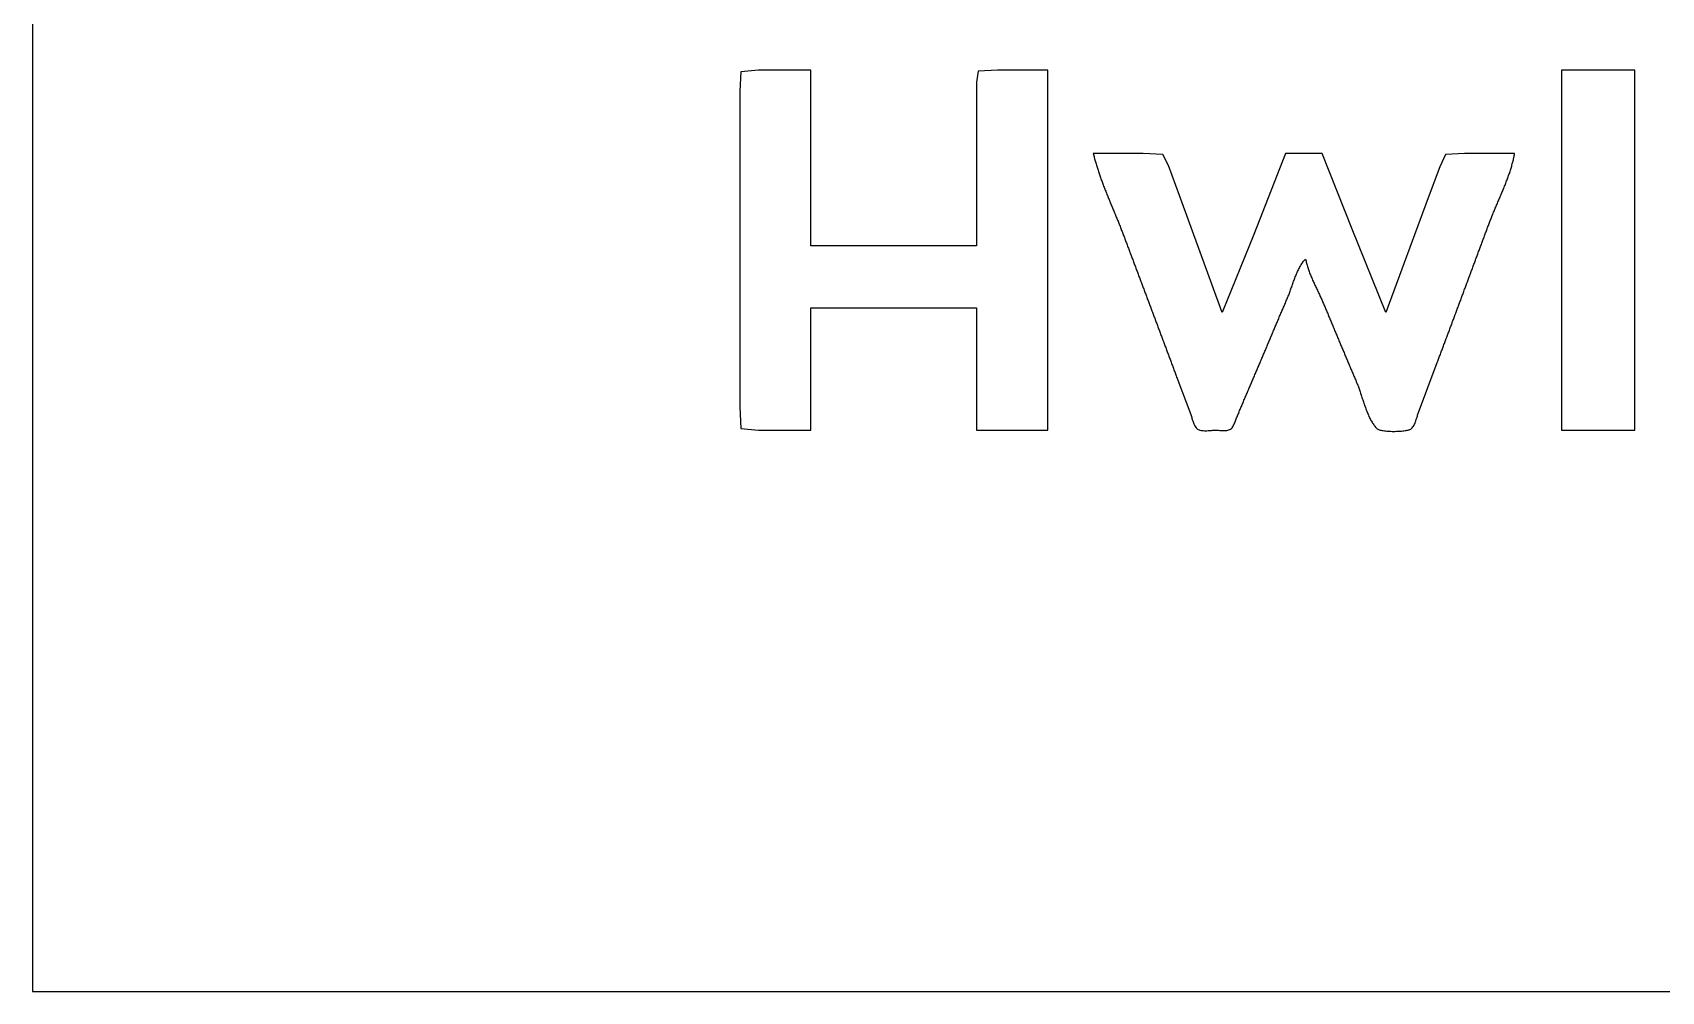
# Model space of a CAD drawing. Extents: x 0 to 2400, y 0 to 1800.
# Drawn here: x 0 to 1465, y 0 to 863 of the extents above; entities that cross this region are included whole.
import ezdxf

# ---------------------------------------------------------------- set-up
doc = ezdxf.new("R2010")
doc.units = 0
doc.layers.add('C7', color=7, linetype='CONTINUOUS')

msp = doc.modelspace()

# ---------------------------------------------------------------- linework, layer by layer
at = {"layer": 'C7'}
for points in [[(0, 1800), (0, 0), (2400, 0), (2400, 1800), (0, 1800)], [(700, 505), (700, 615), (849, 615), (849, 505), (913, 505), (913, 829), (868, 829), (850.6034, 827.9722), (849, 818), (849, 789), (849, 671), (700, 671), (700, 829), (653, 829), (637.0278, 827.3966), (636, 810), (636, 762), (636, 578), (636, 526), (637.0278, 506.6034), (653, 505), (700, 505)], [(1375, 829), (1375, 505), (1441, 505), (1441, 829), (1375, 829)], [(954, 754), (954.2234, 753.0487), (954.4532, 752.0977), (954.6893, 751.147), (954.9315, 750.1967), (955.1797, 749.2466), (955.4338, 748.2969), (955.6936, 747.3475), (955.959, 746.3984), (956.2299, 745.4496), (956.5062, 744.5012), (956.7877, 743.5531), (957.0743, 742.6054), (957.3659, 741.6581), (957.6624, 740.711), (957.9636, 739.7644), (958.2693, 738.8181), (958.5796, 737.8722), (958.8942, 736.9267), (959.213, 735.9815), (959.5359, 735.0368), (959.8628, 734.0924), (960.1935, 733.1485), (960.5279, 732.2049), (960.8659, 731.2618), (961.2074, 730.319), (961.5522, 729.3767), (961.9001, 728.4349), (962.2512, 727.4934), (962.6052, 726.5524), (962.9621, 725.6118), (963.3216, 724.6717), (963.6837, 723.7321), (964.0482, 722.7928), (964.4151, 721.8541), (964.7841, 720.9158), (965.1552, 719.978), (965.5283, 719.0407), (965.9031, 718.1038), (966.2796, 717.1675), (966.6577, 716.2316), (967.0372, 715.2963), (967.418, 714.3614), (967.7999, 713.4271), (968.1829, 712.4932), (968.5668, 711.5599), (968.9516, 710.6271), (969.3369, 709.6949), (969.7228, 708.7632), (970.1092, 707.832), (970.4958, 706.9014), (970.8825, 705.9713), (971.2693, 705.0418), (971.656, 704.1128), (972.0424, 703.1844), (972.4285, 702.2566), (972.8142, 701.3293), (973.1992, 700.4027), (973.5834, 699.4766), (973.9669, 698.5511), (974.3493, 697.6262), (974.7306, 696.702), (975.1107, 695.7783), (975.4894, 694.8553), (975.8666, 693.9328), (976.2422, 693.011), (976.616, 692.0898), (976.988, 691.1693), (977.3579, 690.2494), (977.7257, 689.3301), (978.0913, 688.4115), (978.4545, 687.4936), (978.8152, 686.5763), (979.1732, 685.6597), (979.5284, 684.7437), (979.8808, 683.8284), (980.2302, 682.9139), (980.5764, 682), (980.9317, 681.0578), (981.287, 680.1157), (981.6422, 679.1736), (981.9975, 678.2315), (982.3527, 677.2893), (982.7078, 676.3471), (983.063, 675.405), (983.4181, 674.4628), (983.7732, 673.5206), (984.1282, 672.5783), (984.4832, 671.6361), (984.8382, 670.6939), (985.1931, 669.7516), (985.5481, 668.8093), (985.9029, 667.8671), (986.2578, 666.9248), (986.6126, 665.9825), (986.9674, 665.0401), (987.3222, 664.0978), (987.6769, 663.1555), (988.0316, 662.2131), (988.3863, 661.2707), (988.7409, 660.3284), (989.0955, 659.386), (989.4501, 658.4436), (989.8047, 657.5011), (990.1592, 656.5587), (990.5137, 655.6163), (990.8681, 654.6738), (991.2226, 653.7314), (991.577, 652.7889), (991.9313, 651.8464), (992.2857, 650.9039), (992.64, 649.9614), (992.9943, 649.0189), (993.3485, 648.0763), (993.7027, 647.1338), (994.0569, 646.1912), (994.4111, 645.2486), (994.7652, 644.3061), (995.1194, 643.3635), (995.4734, 642.4209), (995.8275, 641.4783), (996.1815, 640.5356), (996.5355, 639.593), (996.8895, 638.6503), (997.2434, 637.7077), (997.5973, 636.765), (997.9512, 635.8223), (998.3051, 634.8796), (998.6589, 633.9369), (999.0127, 632.9942), (999.3665, 632.0515), (999.7202, 631.1088), (1000.0739, 630.166), (1000.4276, 629.2233), (1000.7813, 628.2805), (1001.1349, 627.3377), (1001.4885, 626.395), (1001.8421, 625.4522), (1002.1957, 624.5094), (1002.5492, 623.5665), (1002.9027, 622.6237), (1003.2562, 621.6809), (1003.6097, 620.738), (1003.9631, 619.7952), (1004.3165, 618.8523), (1004.6698, 617.9094), (1005.0232, 616.9665), (1005.3765, 616.0237), (1005.7298, 615.0807), (1006.0831, 614.1378), (1006.4363, 613.1949), (1006.7895, 612.252), (1007.1427, 611.309), (1007.4959, 610.3661), (1007.849, 609.4231), (1008.2022, 608.4801), (1008.5552, 607.5372), (1008.9083, 606.5942), (1009.2614, 605.6512), (1009.6144, 604.7082), (1009.9674, 603.7652), (1010.3203, 602.8221), (1010.6733, 601.8791), (1011.0262, 600.936), (1011.3791, 599.993), (1011.732, 599.0499), (1012.0848, 598.1069), (1012.4376, 597.1638), (1012.7904, 596.2207), (1013.1432, 595.2776), (1013.4959, 594.3345), (1013.8487, 593.3914), (1014.2014, 592.4483), (1014.5541, 591.5051), (1014.9067, 590.562), (1015.2593, 589.6189), (1015.6119, 588.6757), (1015.9645, 587.7325), (1016.3171, 586.7894), (1016.6696, 585.8462), (1017.0222, 584.903), (1017.3747, 583.9598), (1017.7271, 583.0166), (1018.0796, 582.0734), (1018.432, 581.1302), (1018.7844, 580.1869), (1019.1368, 579.2437), (1019.4892, 578.3005), (1019.8415, 577.3572), (1020.1938, 576.414), (1020.5461, 575.4707), (1020.8984, 574.5274), (1021.2506, 573.5842), (1021.6029, 572.6409), (1021.9551, 571.6976), (1022.3073, 570.7543), (1022.6594, 569.811), (1023.0116, 568.8677), (1023.3637, 567.9243), (1023.7158, 566.981), (1024.0679, 566.0377), (1024.4199, 565.0943), (1024.772, 564.151), (1025.124, 563.2076), (1025.476, 562.2643), (1025.828, 561.3209), (1026.1799, 560.3775), (1026.5319, 559.4341), (1026.8838, 558.4907), (1027.2357, 557.5473), (1027.5876, 556.6039), (1027.9394, 555.6605), (1028.2913, 554.7171), (1028.6431, 553.7737), (1028.9949, 552.8303), (1029.3466, 551.8868), (1029.6984, 550.9434), (1030.0502, 550)], [(1310.0501, 691), (1310.3881, 691.9002), (1310.7317, 692.8027), (1311.0806, 693.7074), (1311.4346, 694.6143), (1311.7934, 695.5233), (1312.1567, 696.4344), (1312.5244, 697.3476), (1312.8961, 698.2627), (1313.2716, 699.1797), (1313.6507, 700.0986), (1314.0331, 701.0194), (1314.4185, 701.942), (1314.8068, 702.8662), (1315.1976, 703.7922), (1315.5907, 704.7198), (1315.9858, 705.649), (1316.3828, 706.5798), (1316.7813, 707.512), (1317.1811, 708.4457), (1317.582, 709.3807), (1317.9837, 710.3171), (1318.3859, 711.2549), (1318.7884, 712.1938), (1319.191, 713.134), (1319.5934, 714.0753), (1319.9954, 715.0177), (1320.3966, 715.9611), (1320.7969, 716.9056), (1321.196, 717.851), (1321.5936, 718.7973), (1321.9896, 719.7445), (1322.3836, 720.6925), (1322.7754, 721.6412), (1323.1647, 722.5906), (1323.5514, 723.5408), (1323.935, 724.4915), (1324.3155, 725.4427), (1324.6926, 726.3945), (1325.0659, 727.3468), (1325.4353, 728.2995), (1325.8005, 729.2525), (1326.1612, 730.2059), (1326.5172, 731.1595), (1326.8683, 732.1133), (1327.2142, 733.0673), (1327.5546, 734.0215), (1327.8893, 734.9757), (1328.218, 735.9299), (1328.5406, 736.8841), (1328.8567, 737.8383), (1329.1661, 738.7923), (1329.4685, 739.7461), (1329.7637, 740.6998), (1330.0515, 741.6531), (1330.3315, 742.6062), (1330.6036, 743.5588), (1330.8675, 744.5111), (1331.123, 745.4629), (1331.3697, 746.4141), (1331.6074, 747.3648), (1331.836, 748.3149), (1332.0551, 749.2644), (1332.2645, 750.2131), (1332.4639, 751.1611), (1332.6531, 752.1082), (1332.8319, 753.0545), (1333, 754), (1288, 754), (1270.7021, 752.9722), (1265.6814, 742), (1255.3079, 714), (1217, 611), (1186.7971, 686), (1160, 754), (1127, 754), (1098.3997, 681), (1070, 611), (1031.4244, 716), (1021.5756, 743), (1016.5811, 752.9722), (999, 754), (954, 754)], [(1238.7753, 505.6033), (1239.5142, 506.0061), (1240.2004, 506.5268), (1240.837, 507.1533), (1241.4272, 507.8733), (1241.9741, 508.6749), (1242.4809, 509.5458), (1242.9507, 510.474), (1243.3866, 511.4474), (1243.7918, 512.4538), (1244.1695, 513.4812), (1244.5228, 514.5174), (1244.8548, 515.5503), (1245.1687, 516.5677), (1245.4676, 517.5577), (1245.7546, 518.508), (1246.033, 519.4065), (1246.3059, 520.2412), (1246.5764, 521), (1263.4236, 566), (1263.7774, 566.9385), (1264.1312, 567.877), (1264.485, 568.8156), (1264.8386, 569.7543), (1265.1922, 570.6929), (1265.5456, 571.6316), (1265.899, 572.5704), (1266.2523, 573.5092), (1266.6055, 574.448), (1266.9585, 575.3869), (1267.3116, 576.3258), (1267.6645, 577.2647), (1268.0173, 578.2037), (1268.37, 579.1427), (1268.7227, 580.0817), (1269.0753, 581.0208), (1269.4278, 581.9599), (1269.7802, 582.899), (1270.1325, 583.8382), (1270.4848, 584.7774), (1270.8369, 585.7166), (1271.189, 586.6559), (1271.541, 587.5952), (1271.893, 588.5345), (1272.2449, 589.4739), (1272.5967, 590.4133), (1272.9484, 591.3527), (1273.3, 592.2921), (1273.6516, 593.2316), (1274.0032, 594.1711), (1274.3546, 595.1106), (1274.706, 596.0501), (1275.0573, 596.9897), (1275.4086, 597.9293), (1275.7598, 598.8689), (1276.1109, 599.8086), (1276.462, 600.7483), (1276.813, 601.688), (1277.164, 602.6277), (1277.5149, 603.5674), (1277.8657, 604.5072), (1278.2165, 605.447), (1278.5672, 606.3868), (1278.9179, 607.3266), (1279.2685, 608.2665), (1279.6191, 609.2064), (1279.9696, 610.1462), (1280.3201, 611.0862), (1280.6706, 612.0261), (1281.0209, 612.966), (1281.3713, 613.906), (1281.7216, 614.846), (1282.0718, 615.786), (1282.4221, 616.726), (1282.7722, 617.666), (1283.1224, 618.6061), (1283.4725, 619.5461), (1283.8225, 620.4862), (1284.1725, 621.4263), (1284.5225, 622.3664), (1284.8725, 623.3065), (1285.2224, 624.2466), (1285.5723, 625.1868), (1285.9221, 626.1269), (1286.272, 627.0671), (1286.6218, 628.0073), (1286.9715, 628.9475), (1287.3213, 629.8877), (1287.671, 630.8279), (1288.0207, 631.7681), (1288.3704, 632.7083), (1288.72, 633.6485), (1289.0696, 634.5888), (1289.4192, 635.529), (1289.7688, 636.4693), (1290.1184, 637.4095), (1290.4679, 638.3498), (1290.8175, 639.2901), (1291.167, 640.2304), (1291.5165, 641.1706), (1291.866, 642.1109), (1292.2155, 643.0512), (1292.565, 643.9915), (1292.9145, 644.9318), (1293.2639, 645.8721), (1293.6134, 646.8124), (1293.9628, 647.7527), (1294.3123, 648.693), (1294.6617, 649.6333), (1295.0111, 650.5736), (1295.3606, 651.5139), (1295.71, 652.4542), (1296.0594, 653.3945), (1296.4089, 654.3348), (1296.7583, 655.2751), (1297.1078, 656.2154), (1297.4572, 657.1556), (1297.8067, 658.0959), (1298.1561, 659.0362), (1298.5056, 659.9765), (1298.8551, 660.9168), (1299.2046, 661.857), (1299.5541, 662.7973), (1299.9036, 663.7375), (1300.2531, 664.6778), (1300.6027, 665.618), (1300.9522, 666.5582), (1301.3018, 667.4985), (1301.6514, 668.4387), (1302.001, 669.3789), (1302.3507, 670.3191), (1302.7003, 671.2593), (1303.05, 672.1994), (1303.3997, 673.1396), (1303.7495, 674.0797), (1304.0992, 675.0199), (1304.449, 675.96), (1304.7988, 676.9001), (1305.1487, 677.8402), (1305.4985, 678.7803), (1305.8484, 679.7204), (1306.1984, 680.6604), (1306.5483, 681.6005), (1306.8984, 682.5405), (1307.2484, 683.4805), (1307.5985, 684.4205), (1307.9486, 685.3605), (1308.2987, 686.3004), (1308.6489, 687.2404), (1308.9992, 688.1803), (1309.3495, 689.1202), (1309.6998, 690.0601), (1310.0502, 691)], [(1094.2808, 543), (1094.6768, 543.9184), (1095.0725, 544.8369), (1095.468, 545.7556), (1095.8631, 546.6744), (1096.258, 547.5933), (1096.6526, 548.5123), (1097.047, 549.4315), (1097.441, 550.3507), (1097.8348, 551.2701), (1098.2284, 552.1896), (1098.6217, 553.1092), (1099.0148, 554.0289), (1099.4077, 554.9486), (1099.8003, 555.8685), (1100.1927, 556.7885), (1100.5849, 557.7086), (1100.9769, 558.6287), (1101.3688, 559.5489), (1101.7604, 560.4693), (1102.1518, 561.3896), (1102.5431, 562.3101), (1102.9342, 563.2307), (1103.3252, 564.1513), (1103.716, 565.0719), (1104.1066, 565.9927), (1104.4971, 566.9135), (1104.8875, 567.8343), (1105.2777, 568.7553), (1105.6679, 569.6762), (1106.0579, 570.5972), (1106.4478, 571.5183), (1106.8376, 572.4394), (1107.2273, 573.3605), (1107.617, 574.2817), (1108.0065, 575.2029), (1108.396, 576.1242), (1108.7854, 577.0455), (1109.1748, 577.9668), (1109.5641, 578.8881), (1109.9534, 579.8094), (1110.3426, 580.7308), (1110.7318, 581.6521), (1111.1209, 582.5735), (1111.5101, 583.4949), (1111.8992, 584.4163), (1112.2884, 585.3377), (1112.6775, 586.2591), (1113.0667, 587.1805), (1113.4558, 588.1019), (1113.845, 589.0233), (1114.2343, 589.9447), (1114.6235, 590.866), (1115.0128, 591.7873), (1115.4022, 592.7087), (1115.7916, 593.6299), (1116.1811, 594.5512), (1116.5706, 595.4724), (1116.9602, 596.3936), (1117.35, 597.3148), (1117.7398, 598.2359), (1118.1297, 599.157), (1118.5197, 600.078), (1118.9098, 600.999), (1119.3, 601.92), (1119.6904, 602.8409), (1120.0809, 603.7617), (1120.4715, 604.6825), (1120.8623, 605.6032), (1121.2532, 606.5238), (1121.6443, 607.4444), (1122.0356, 608.3649), (1122.427, 609.2854), (1122.8186, 610.2057), (1123.2104, 611.126), (1123.6024, 612.0462), (1123.9946, 612.9663), (1124.387, 613.8863), (1124.7796, 614.8063), (1125.1725, 615.7261), (1125.5655, 616.6459), (1125.9588, 617.5655), (1126.3524, 618.485), (1126.7462, 619.4045), (1127.1402, 620.3238), (1127.5345, 621.243), (1127.9291, 622.1621), (1128.3239, 623.0811), (1128.7191, 624), (1129.0682, 624.827), (1129.4138, 625.6748), (1129.7563, 626.5417), (1130.0963, 627.4265), (1130.4344, 628.3278), (1130.7713, 629.2442), (1131.1074, 630.1744), (1131.4435, 631.1169), (1131.78, 632.0705), (1132.1175, 633.0337), (1132.4567, 634.0052), (1132.7981, 634.9836), (1133.1423, 635.9675), (1133.4899, 636.9556), (1133.8415, 637.9464), (1134.1977, 638.9387), (1134.559, 639.931), (1134.9261, 640.922), (1135.2995, 641.9103), (1135.6798, 642.8946), (1136.0676, 643.8734), (1136.4636, 644.8454), (1136.8681, 645.8092), (1137.282, 646.7634), (1137.7057, 647.7068), (1138.1398, 648.6379), (1138.585, 649.5553), (1139.0417, 650.4577), (1139.5107, 651.3436), (1139.9924, 652.2119), (1140.4875, 653.0609), (1140.9966, 653.8895), (1141.5202, 654.6962), (1142.0589, 655.4796), (1142.6133, 656.2384), (1143.1841, 656.9712), (1143.7717, 657.6766), (1144.3768, 658.3533), (1145, 659), (1145.1723, 658.0558), (1145.3638, 657.111), (1145.5737, 656.1656), (1145.8014, 655.2198), (1146.0462, 654.2737), (1146.3072, 653.3273), (1146.5839, 652.3807), (1146.8755, 651.4341), (1147.1812, 650.4877), (1147.5004, 649.5414), (1147.8324, 648.5954), (1148.1765, 647.6498), (1148.5319, 646.7047), (1148.8979, 645.7602), (1149.2739, 644.8164), (1149.6591, 643.8735), (1150.0527, 642.9315), (1150.4542, 641.9906), (1150.8627, 641.0508), (1151.2776, 640.1123), (1151.6981, 639.1751), (1152.1236, 638.2394), (1152.5533, 637.3053), (1152.9865, 636.3729), (1153.4226, 635.4423), (1153.8607, 634.5136), (1154.3002, 633.5868), (1154.7404, 632.6622), (1155.1806, 631.7399), (1155.62, 630.8198), (1156.0579, 629.9022), (1156.4937, 628.9871), (1156.9266, 628.0747), (1157.3559, 627.1651), (1157.7809, 626.2583), (1158.2009, 625.3544), (1158.6151, 624.4537), (1159.0229, 623.5562), (1159.4236, 622.6619), (1159.8164, 621.771), (1160.2006, 620.8837), (1160.5756, 620)], [(1160.5755, 620), (1160.9628, 619.0766), (1161.35, 618.1532), (1161.7372, 617.2298), (1162.1241, 616.3063), (1162.511, 615.3828), (1162.8978, 614.4592), (1163.2844, 613.5355), (1163.671, 612.6118), (1164.0575, 611.6881), (1164.4439, 610.7643), (1164.8302, 609.8405), (1165.2165, 608.9166), (1165.6027, 607.9927), (1165.9888, 607.0688), (1166.3749, 606.1449), (1166.7609, 605.2209), (1167.1469, 604.297), (1167.5328, 603.3729), (1167.9187, 602.4489), (1168.3046, 601.5249), (1168.6905, 600.6009), (1169.0764, 599.6768), (1169.4622, 598.7527), (1169.8481, 597.8287), (1170.2339, 596.9046), (1170.6198, 595.9806), (1171.0057, 595.0565), (1171.3916, 594.1325), (1171.7776, 593.2084), (1172.1635, 592.2844), (1172.5496, 591.3604), (1172.9356, 590.4364), (1173.3218, 589.5125), (1173.7079, 588.5885), (1174.0942, 587.6646), (1174.4805, 586.7408), (1174.8669, 585.8169), (1175.2534, 584.8931), (1175.64, 583.9693), (1176.0266, 583.0456), (1176.4134, 582.1219), (1176.8003, 581.1982), (1177.1873, 580.2746), (1177.5744, 579.3511), (1177.9616, 578.4276), (1178.349, 577.5042), (1178.7365, 576.5808), (1179.1241, 575.6575), (1179.5119, 574.7342), (1179.8999, 573.811), (1180.288, 572.8879), (1180.6763, 571.9649), (1181.0647, 571.0419), (1181.4533, 570.119), (1181.8422, 569.1962), (1182.2312, 568.2735), (1182.6204, 567.3508), (1183.0098, 566.4283), (1183.3994, 565.5058), (1183.7892, 564.5834), (1184.1792, 563.6612), (1184.5695, 562.739), (1184.96, 561.8169), (1185.3508, 560.895), (1185.7418, 559.9731), (1186.133, 559.0514), (1186.5245, 558.1297), (1186.9163, 557.2082), (1187.3083, 556.2868), (1187.7006, 555.3655), (1188.0932, 554.4444), (1188.486, 553.5233), (1188.8792, 552.6024), (1189.2726, 551.6817), (1189.6664, 550.761), (1190.0605, 549.8405), (1190.4548, 548.9202), (1190.8496, 548), (1191.1703, 547.2369), (1191.4895, 546.4477), (1191.8075, 545.6339), (1192.1245, 544.7969), (1192.441, 543.9378), (1192.7572, 543.0582), (1193.0734, 542.1593), (1193.39, 541.2426), (1193.7074, 540.3094), (1194.0258, 539.361), (1194.3456, 538.3989), (1194.6671, 537.4243), (1194.9907, 536.4386), (1195.3166, 535.4433), (1195.6452, 534.4396), (1195.9769, 533.4289), (1196.3119, 532.4125), (1196.6506, 531.3919), (1196.9933, 530.3684), (1197.3403, 529.3434), (1197.6921, 528.3181), (1198.0488, 527.2941), (1198.4109, 526.2725), (1198.7787, 525.2549), (1199.1524, 524.2425), (1199.5325, 523.2367), (1199.9192, 522.2389), (1200.3129, 521.2504), (1200.7139, 520.2726), (1201.1226, 519.3069), (1201.5392, 518.3545), (1201.9641, 517.417), (1202.3977, 516.4955), (1202.8402, 515.5916), (1203.292, 514.7065), (1203.7534, 513.8416), (1204.2248, 512.9983), (1204.7064, 512.1779), (1205.1987, 511.3818), (1205.7018, 510.6113), (1206.2163, 509.8679), (1206.7423, 509.1528), (1207.2803, 508.4674), (1207.8305, 507.8132), (1208.3933, 507.1914), (1208.9691, 506.6034)], [(1030.0502, 550), (1041.6814, 519), (1041.9543, 518.2187), (1042.2276, 517.3669), (1042.5053, 516.4582), (1042.7914, 515.506), (1043.09, 514.5239), (1043.4051, 513.5254), (1043.7407, 512.5239), (1044.1008, 511.533), (1044.4896, 510.5662), (1044.911, 509.637), (1045.369, 508.7588), (1045.8678, 507.9453), (1046.4114, 507.21), (1047.0037, 506.5662), (1047.6489, 506.0277), (1048.343, 505.6072), (1049.1239, 505.2673), (1049.9811, 505.0008), (1050.9037, 504.8006), (1051.8812, 504.6596), (1052.9028, 504.5707), (1053.9579, 504.5268), (1055.0357, 504.5208), (1056.1257, 504.5456), (1057.2171, 504.5941), (1058.2992, 504.6591), (1059.3614, 504.7337), (1060.3931, 504.8106), (1061.3834, 504.8828), (1062.3218, 504.9431), (1063.1975, 504.9846), (1064, 505), (1064.848, 504.9831), (1065.7653, 504.9393), (1066.7389, 504.8787), (1067.7562, 504.8116), (1068.8042, 504.7483), (1069.8701, 504.6988), (1070.941, 504.6734), (1072.0042, 504.6822), (1073.0468, 504.7357), (1074.056, 504.8438), (1075.0188, 505.0168), (1075.9226, 505.265), (1076.7545, 505.5986), (1077.5016, 506.0277)], [(1083.2808, 517), (1083.6792, 517.926), (1084.0764, 518.8527), (1084.4724, 519.7798), (1084.8674, 520.7074), (1085.2614, 521.6354), (1085.6545, 522.5638), (1086.0468, 523.4926), (1086.4385, 524.4216), (1086.8295, 525.3509), (1087.2201, 526.2804), (1087.6103, 527.2101), (1088.0003, 528.1399), (1088.39, 529.0698), (1088.7797, 529.9997), (1089.1693, 530.9297), (1089.5591, 531.8596), (1089.9491, 532.7894), (1090.3394, 533.7191), (1090.7301, 534.6486), (1091.1213, 535.5779), (1091.5131, 536.507), (1091.9056, 537.4358), (1092.2989, 538.3642), (1092.6931, 539.2923), (1093.0883, 540.2199), (1093.4846, 541.1471), (1093.8821, 542.0738), (1094.2809, 543)], [(1077.5015, 506.0277), (1078.1859, 506.577), (1078.8102, 507.2323), (1079.3798, 507.978), (1079.9003, 508.7987), (1080.3772, 509.6788), (1080.8159, 510.6029), (1081.2219, 511.5553), (1081.6008, 512.5208), (1081.9581, 513.4837), (1082.2992, 514.4286), (1082.6297, 515.3399), (1082.9551, 516.2022), (1083.2809, 517)], [(1208.9691, 506.6033), (1209.3854, 506.2611), (1209.9046, 505.9448), (1210.5198, 505.654), (1211.2241, 505.388), (1212.0107, 505.1464), (1212.8726, 504.9285), (1213.8029, 504.7338), (1214.7949, 504.5618), (1215.8415, 504.4119), (1216.9359, 504.2836), (1218.0713, 504.1763), (1219.2407, 504.0895), (1220.4373, 504.0226), (1221.6542, 503.9751), (1222.8845, 503.9465), (1224.1213, 503.9361), (1225.3577, 503.9435), (1226.5869, 503.9681), (1227.8019, 504.0093), (1228.996, 504.0667), (1230.1621, 504.1395), (1231.2935, 504.2274), (1232.3832, 504.3298), (1233.4244, 504.446), (1234.4102, 504.5757), (1235.3336, 504.7181), (1236.1879, 504.8728), (1236.966, 505.0392), (1237.6613, 505.2168), (1238.2667, 505.405), (1238.7754, 505.6034)]]:
    msp.add_lwpolyline(points, dxfattribs=at)

doc.saveas('drawing.dxf')
